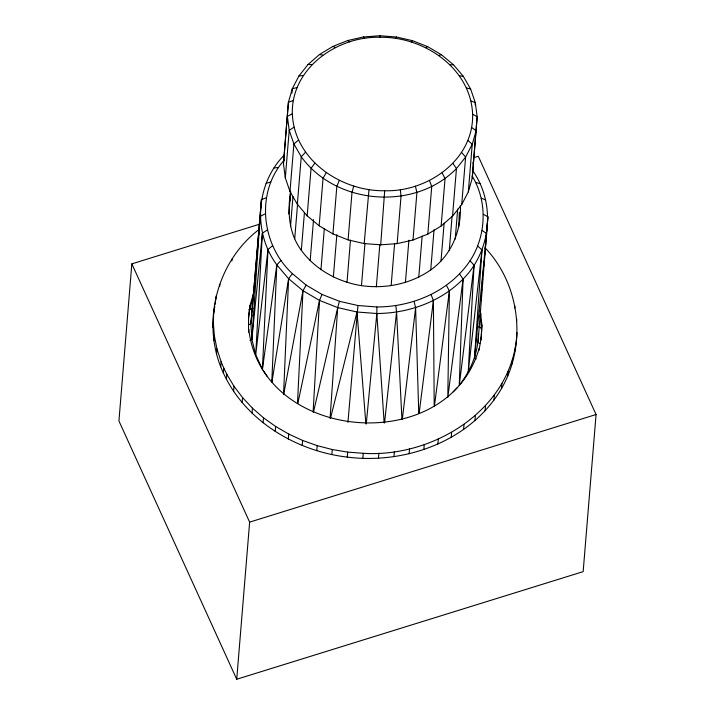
<?xml version="1.0" encoding="UTF-8"?>
<svg xmlns="http://www.w3.org/2000/svg" width="715" height="715" viewBox="0 0 715 715"><rect width="100%" height="100%" fill="white"/><g stroke="black" fill="none" stroke-linecap="round" stroke-linejoin="round"><path stroke-width="1.07" d="M384.161 422.878L376.832 313.519L376.921 306.976C412.832 306.896 449.744 291.175 470.095 260.716C486.343 235.718 487.809 201.71 472.168 176.096M384.688 190.744C341.207 191.459 294.231 160.071 292.319 113.837C291.103 68.032 337.56 35.92 380.255 37.287C423.736 36.572 470.711 67.961 472.624 114.194C473.839 159.999 427.382 192.112 384.688 190.744L380.693 244.825L364.176 243.565L348.089 239.891L332.931 233.912L319.149 225.806L307.164 215.832L297.342 204.276L289.986 191.504L285.312 177.901L283.462 163.869L288.404 102.308L292.301 88.723L298.924 75.978L308.076 64.457L319.48 54.528L332.797 46.475L347.615 40.558L363.488 36.948L379.933 35.75L396.45 37.01L412.528 40.684L427.695 46.663L441.477 54.769L453.462 64.743L463.284 76.291L470.64 89.071L475.314 102.674L477.164 116.706L472.213 178.258L468.325 191.852L461.702 204.597L452.55 216.109L441.137 226.047L427.82 234.091L413.002 240.017L397.129 243.627L380.693 244.825M446.446 285.383L449.378 290.987L447.805 397.415L463.07 279.065C491.473 250.706 495.906 202.926 472.365 170.242M478.308 333.476C478.505 352.039 470.979 369.986 459.843 384.599M459.566 273.961L463.07 279.065L459.245 385.492L474.054 265.247L470.095 260.716M271.807 381.864L276.821 264.863C252.663 232.277 255.675 183.88 284.32 154.994M283.56 394.108L288.601 278.725L292.372 273.631C261.297 244.905 255.344 192.237 284.32 160.017M485.163 247.908C520.314 284.892 527.044 344.496 501.51 388.54C470.881 440.941 405.709 464.536 347.258 457.1C293.758 450.816 240.991 418.159 220.721 366.786C201.952 319.06 218.075 260.743 258.919 229.595M212.918 327.407L213.928 309.13M266.311 197.76L261.413 199.548L250.92 323.761L251.868 339.357L255.729 354.685L262.423 369.351L267.991 249.535L272.612 245.665M297.476 403.528L302.981 290.701L306.154 285.106L292.372 273.631M481.052 339.679L481.928 325.066L480.131 310.14M481.115 339.804L481.928 325.066M267.24 230.016L262.378 233.206L255.729 354.685L267.991 249.535M474.054 265.247L468.227 372.104L481.999 249.955L477.709 246.058M313.099 412.072L319.525 300.425L322 294.428L306.154 285.106M249.991 340.465L251.868 339.357L260.162 216.377L265.113 213.883M330.071 418.409L337.721 307.593L339.437 301.301L322 294.428M476.199 359.01L474.537 357.607L481.999 249.955M460.38 205.366C461.595 230.212 451.505 255.425 430.752 269.886C410.812 283.989 385.492 289.048 361.477 285.651C337.945 281.871 315.476 269.769 301.328 250.295C288.601 233.278 287.439 211.551 290.594 191.298M458.717 226.878L459.37 212.158M472.213 178.258L477.164 116.706L472.624 114.194M254.656 286.107L254.915 282.782M255.353 277.232L255.613 273.908M256.042 268.357L256.301 265.024M256.739 259.474L257.078 255.041M257.346 251.707L257.775 246.157M257.945 243.94L258.464 237.282M258.642 235.065L259.161 228.398M259.331 226.181L261.413 199.548M483.376 214.303L487.916 216.815L478.004 342.378L479.81 343.602M259.76 224.135L131.846 263.862L118.931 420.983L236.728 679.25L583.154 571.643L596.069 414.521L478.272 156.254L474.009 157.586M215.805 300.014L216.136 296.01M213.928 340.706L214.339 335.701L213.329 322.402M219.666 286.197L219.836 284.195M216.538 353.88L216.949 348.875L214.339 335.701M220.721 366.786L221.132 361.79L216.949 348.875M231.883 260.993L232.044 258.991M223.384 373.105L223.795 368.1L221.132 361.79M226.423 379.308L226.834 374.303L223.795 368.1M233.599 391.284L234.011 386.279L226.834 374.303M248.507 319.239L249.928 305.743L254.183 291.327M242.162 402.608L242.573 397.603L234.011 386.279M248.543 332.189L248.534 317.415L249.928 305.743M249.517 310.748L252.52 299.326L252.851 295.322M252.029 413.154L252.44 408.149L242.573 397.603M236.728 679.25L249.642 522.129L131.846 263.862M283.462 163.869L288.404 102.308L293.311 100.52M263.084 422.806L263.495 417.801L252.44 408.149M291.935 93.138L292.301 88.723L297.002 87.605M285.312 177.901L289.218 130.362L287.367 116.331L292.319 113.837M289.986 191.504L293.892 143.965L289.218 130.362L294.08 127.163M288.842 213.928L290.665 191.691M290.505 226.557L292.971 196.527M275.221 431.467L275.632 426.471L263.495 417.801M297.342 204.276L301.247 156.737L293.892 143.965L298.512 140.095M294.705 238.801L297.637 203.212M301.328 250.295L304.438 212.489M288.315 439.046L288.726 434.05L275.632 426.471M307.164 215.832L311.07 168.293L314.832 163.199M310.167 260.689L313.554 219.55M319.149 225.806L323.055 178.267L326.219 172.681M302.213 445.463L302.624 440.458L288.726 434.05M320.955 269.671L324.333 228.532M332.931 233.912L336.837 186.374L339.312 180.377M316.772 450.647L317.183 445.642L302.624 440.458M333.36 276.964L336.837 234.708M348.089 239.891L352.003 192.353L353.719 186.061M331.84 454.534L332.252 449.538L317.183 445.642M347.007 282.345L350.475 240.088M347.946 422.386L357.938 305.528L339.437 301.301M364.176 243.565L369.003 189.547M347.258 457.1L347.669 452.103L332.252 449.538M361.477 285.651L364.954 243.395M376.34 286.786L379.817 244.53M362.863 458.315L363.274 453.31C434.148 457.859 513.549 408.471 516.963 332.609M391.141 285.705L394.617 243.457M378.485 458.154L378.896 453.149M397.129 243.627L401.044 196.089L400.311 189.609M405.423 282.461L408.9 240.204M393.965 456.626L394.376 451.621M413.002 240.017L416.917 192.478L415.388 186.177M418.767 277.125L422.145 235.986M409.141 453.748L409.552 448.743M427.82 234.091L431.735 186.552L429.465 180.555M430.752 269.886L434.041 229.855M441.137 226.047L445.052 178.509L442.111 172.905M423.843 449.547L424.254 444.542M441.021 260.948L444.122 223.143M449.252 250.581L452.094 216.109M452.55 216.109L456.456 168.579L465.617 157.059L472.24 144.314L476.127 130.729L471.641 127.511M437.911 444.078L438.322 439.073M455.214 239.114L457.68 209.093M461.702 204.597L465.617 157.059L461.649 152.536M475.135 104.882L475.314 102.674L470.863 100.869M468.325 191.852L472.24 144.314L467.941 140.426M451.21 437.383L451.621 432.378M463.597 429.545L464.008 424.54M481.517 330.071L480.453 318.309L480.864 313.304M478.996 350.377L481.356 336.81M474.93 420.643L475.341 415.638M485.101 410.768L485.512 405.763M493.994 400.034L494.405 395.029M501.51 388.54L501.921 383.544M507.587 376.43L507.999 371.425M514.773 308.049L514.943 306.047M512.146 363.81L512.557 358.805M516.587 321.303L516.757 319.301M515.14 350.824L515.551 345.819M248.945 324.673L250.92 323.761L260.162 216.377M480.811 300.139L480.998 297.923M481.57 291.255L481.758 289.03M482.232 283.48L482.607 279.029M482.991 274.587L483.367 270.145M483.653 266.811L484.126 261.261M484.413 257.927L484.886 252.368M485.163 249.035L485.637 243.484M485.825 241.259L486.397 234.592M486.584 232.375L487.916 216.815M366.259 423.888L376.832 313.519C408.56 313.295 440.583 301.9 463.07 279.065M474.537 357.607L486.665 233.644L482.178 230.436M251.868 339.357L262.378 233.206M384.545 422.869L396.566 312.08L395.833 305.6M402.313 419.374L415.612 307.745L414.083 301.444M419.115 413.485L433.397 300.64L431.127 294.643M250.92 323.761L252.073 314.931M434.506 405.369L449.378 290.987M262.423 369.351L276.821 264.863L281.075 260.349M271.941 381.882L288.601 278.725L276.821 264.863M213.517 314.135L214.071 310.855M214.437 308.666L214.804 306.485M215.17 304.295L215.537 302.105M283.721 394.126L302.981 290.701L288.601 278.725M297.824 403.573L319.525 300.425L302.981 290.701M313.474 412.126L337.721 307.593L319.525 300.425M330.455 418.472L357.017 312.008L376.832 313.519M289.772 201.308L290.647 198.252M479.157 348.375C447.742 458.154 261.484 442.433 248.784 329.186M395.949 38.485L396.45 37.01M252.52 299.326L253.351 297.333M305.511 152.224L301.247 156.737C336.104 205.044 414.718 211.166 456.456 168.579L452.953 163.467M453.14 391.847L456.957 387.87M411.223 41.971L412.528 40.684M425.631 47.655L427.695 46.663M248.829 309.684L252.931 308.308M249.642 522.129L596.069 414.521M266.078 183.237L270.779 182.128M438.724 55.35L441.477 54.769M298.924 75.978L303.294 75.495M274.024 167.945L278.394 167.471M450.11 64.833L453.462 64.743M308.076 64.457L311.99 64.564M357.938 305.528L376.921 306.976M347.669 452.103L363.274 453.31M459.432 75.799L463.284 76.291M319.48 54.528L322.831 55.127M337.721 307.593L357.017 312.008L365.874 423.879M466.43 87.936L470.64 89.071M475.877 182.531L480.087 183.657M332.797 46.475L335.478 47.476M481.249 198.171L485.7 199.986M478.541 326.809L481.401 328.319M347.615 40.558L349.555 41.854M363.488 36.948L364.632 38.422M263.048 370.263L267.401 376.617M479.72 315.145L480.453 318.309M379.933 35.75L380.255 37.287M472.973 162.082L473.25 164.236M396.566 312.08L401.946 419.374M415.612 307.745L418.767 413.476M433.397 300.64L434.211 406.46"/></g></svg>
